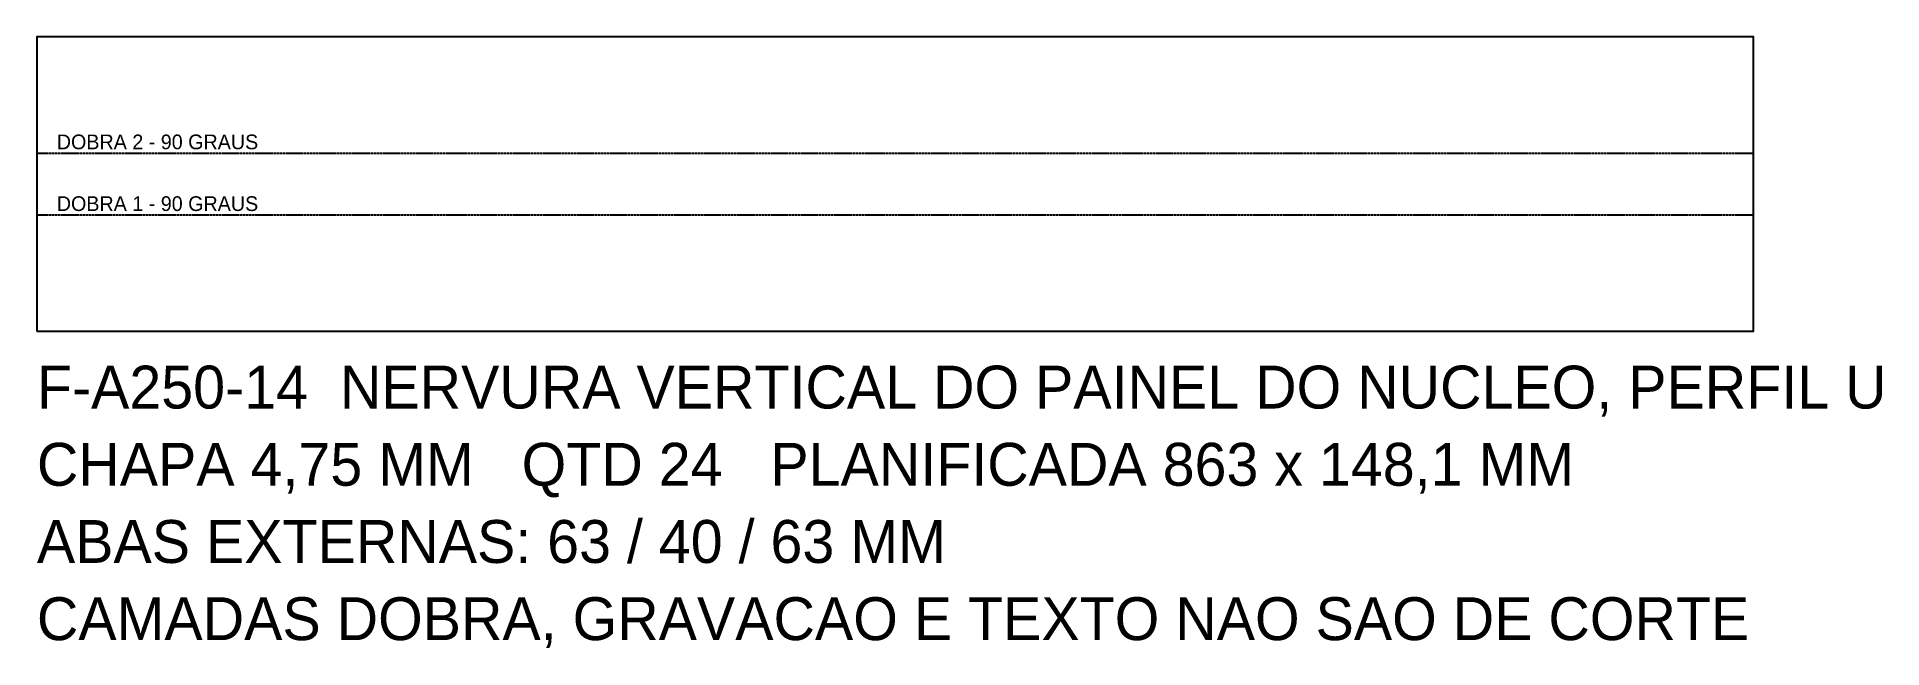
# Model space of a CAD drawing. Header units: millimetres. Extents: x 0 to 928, y -159 to 148.
import ezdxf

# ---------------------------------------------------------------- set-up
doc = ezdxf.new("R2010")
doc.units = ezdxf.units.MM
doc.linetypes.add('DASHED', pattern=[1.524, 1.27, -0.254])
for name, color, linetype in [('CORTE', 7, 'CONTINUOUS'), ('DOBRA', 2, 'DASHED'), ('TEXTO', 3, 'CONTINUOUS')]:
    doc.layers.add(name, color=color, linetype=linetype)

msp = doc.modelspace()

# ---------------------------------------------------------------- linework, layer by layer
at = {"layer": 'CORTE'}
msp.add_lwpolyline([(0, 0), (863, 0), (863, 148.12), (0, 148.12)], close=True, dxfattribs=at)
at = {"layer": 'DOBRA'}
for p, q in [((0, 89.59), (863, 89.59)), ((0, 58.53), (863, 58.53))]:
    msp.add_line(p, q, dxfattribs=at)

# ---------------------------------------------------------------- texts
at = {"layer": 'TEXTO'}
for s, height, p in [('DOBRA 2 - 90 GRAUS', 7.4059, (10, 91.59)), ('DOBRA 1 - 90 GRAUS', 7.4059, (10, 60.53)), ('F-A250-14  NERVURA VERTICAL DO PAINEL DO NUCLEO, PERFIL U', 21.575, (0, -38.84)), ('CHAPA 4,75 MM   QTD 24   PLANIFICADA 863 x 148,1 MM', 21.575, (0, -77.67)), ('ABAS EXTERNAS: 63 / 40 / 63 MM', 21.575, (0, -116.5)), ('CAMADAS DOBRA, GRAVACAO E TEXTO NAO SAO DE CORTE', 21.575, (0, -155.34))]:
    msp.add_text(s, height=height, dxfattribs=at).set_placement(p)

doc.saveas('drawing.dxf')
